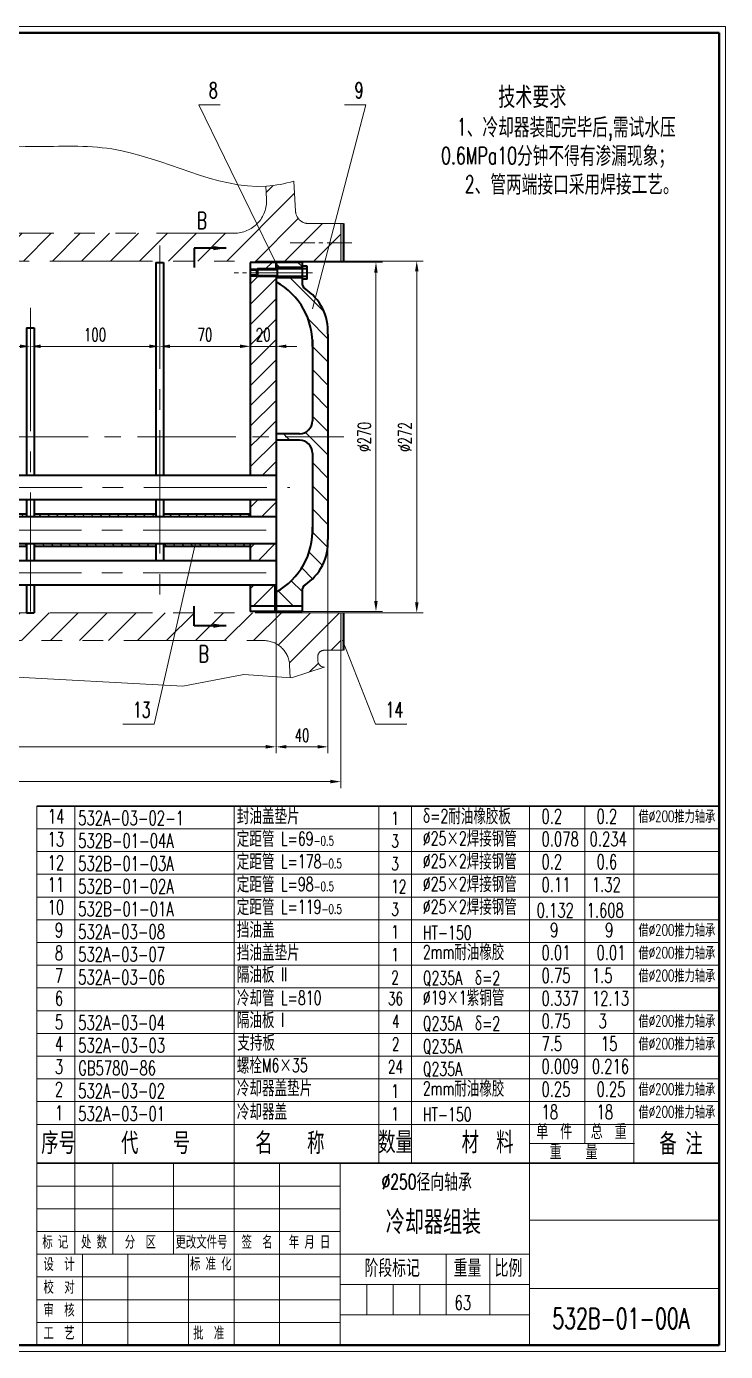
# Model space of a CAD drawing. Header units: millimetres. Extents: x 36544 to 37993, y 6966 to 7990.
# Drawn here: x 37453 to 37993, y 6966 to 7990 of the extents above; entities that cross this region are included whole.
import ezdxf

# ---------------------------------------------------------------- set-up
doc = ezdxf.new("R2010")
doc.units = ezdxf.units.MM
doc.header["$LTSCALE"] = 5
doc.linetypes.add('CENTER2', pattern=[28.575, 19.05, -3.175, 3.175, -3.175])
doc.linetypes.add('PHANTOM2', pattern=[31.75, 15.875, -3.175, 3.175, -3.175, 3.175, -3.175])
doc.layers.get('0').update_dxf_attribs({"lineweight": 35})
for name, color, linetype, lineweight in [('双点划线', 4, 'PHANTOM2', 15), ('标注线', 5, 'Continuous', 15), ('点划线', 1, 'CENTER2', 15), ('细实线', 6, 'Continuous', 15)]:
    doc.layers.add(name, color=color, linetype=linetype, lineweight=lineweight)
doc.styles.get("Standard").update_dxf_attribs({"font": 'romans.shx', "width": 0.67})
doc.styles.add('样式 1', font='SIMFANG.TTF', dxfattribs={"width": 0.67, "height": 150})
doc.dimstyles.new('ISO-25', dxfattribs={"dimtxt": 10, "dimasz": 8, "dimexe": 5, "dimexo": 0, "dimgap": 4, "dimtad": 1, "dimdsep": 46, "dimtxsty": 'Standard', "dimcen": 2.5, "dimclrd": 256, "dimclre": 256, "dimclrt": 256, "dimadec": 0, "dimazin": 0, "dimtfac": 1, "dimtmove": 0, "dimatfit": 3, "dimfxl": 0, "dimlwd": -1, "dimlwe": -1, "dimarcsym": 0})
pattern_1 = [(45, (-680.034, -435.316), (-7.857724, 7.857724), [])]

# ---------------------------------------------------------------- blocks, each defined once
blk = doc.blocks.new('*D34')
at = {"layer": 'Defpoints', "color": 0}
for p in [(37355.6, 7742.8), (37455.6, 7742.8), (37455.6, 7742.8)]:
    blk.add_point(p, dxfattribs=at)
at = {"layer": '标注线'}
for p, q in [((37455.6, 7742.8), (37455.6, 7747.8)), ((37355.6, 7742.8), (37355.6, 7737.8)), ((37363.6, 7742.8), (37447.6, 7742.8))]:
    blk.add_line(p, q, dxfattribs=at)
for points in [[(37363.6, 7744.2), (37363.6, 7741.5), (37355.6, 7742.8)], [(37447.6, 7744.2), (37447.6, 7741.5), (37455.6, 7742.8)]]:
    blk.add_solid(points, dxfattribs=at)
at = {"layer": '标注线', "insert": (37405.6, 7751.8), "char_height": 10, "attachment_point": 5}
blk.add_mtext('100', dxfattribs=at)
blk = doc.blocks.new('*D35')
at = {"layer": 'Defpoints', "color": 0}
for p in [(37455.6, 7742.8), (37555.6, 7742.8), (37555.6, 7742.8)]:
    blk.add_point(p, dxfattribs=at)
at = {"layer": '标注线'}
for p, q in [((37455.6, 7742.8), (37455.6, 7747.8)), ((37463.6, 7742.8), (37547.6, 7742.8)), ((37555.6, 7742.8), (37555.6, 7737.8))]:
    blk.add_line(p, q, dxfattribs=at)
for points in [[(37463.6, 7744.2), (37463.6, 7741.5), (37455.6, 7742.8)], [(37547.6, 7744.2), (37547.6, 7741.5), (37555.6, 7742.8)]]:
    blk.add_solid(points, dxfattribs=at)
at = {"layer": '标注线', "insert": (37505.6, 7751.8), "char_height": 10, "attachment_point": 5}
blk.add_mtext('100', dxfattribs=at)
blk = doc.blocks.new('*D36')
at = {"layer": 'Defpoints', "color": 0}
for p in [(37555.6, 7742.8), (37625.6, 7742.8), (37625.6, 7736)]:
    blk.add_point(p, dxfattribs=at)
at = {"layer": '标注线'}
for p, q in [((37555.6, 7742.8), (37555.6, 7747.8)), ((37625.6, 7736), (37625.6, 7747.8)), ((37563.6, 7742.8), (37617.6, 7742.8))]:
    blk.add_line(p, q, dxfattribs=at)
for points in [[(37563.6, 7744.2), (37563.6, 7741.5), (37555.6, 7742.8)], [(37617.6, 7744.2), (37617.6, 7741.5), (37625.6, 7742.8)]]:
    blk.add_solid(points, dxfattribs=at)
at = {"layer": '标注线', "insert": (37590.6, 7751.8), "char_height": 10, "attachment_point": 5}
blk.add_mtext('70', dxfattribs=at)
blk = doc.blocks.new('*D37')
at = {"layer": 'Defpoints', "color": 0}
for p in [(37625.6, 7742.8), (37645.6, 7742.8), (37645.6, 7740.3)]:
    blk.add_point(p, dxfattribs=at)
at = {"layer": '标注线'}
for p, q in [((37625.6, 7742.8), (37625.6, 7747.8)), ((37645.6, 7740.3), (37645.6, 7747.8)), ((37617.6, 7742.8), (37609.6, 7742.8)), ((37625.6, 7742.8), (37645.6, 7742.8)), ((37653.6, 7742.8), (37661.6, 7742.8))]:
    blk.add_line(p, q, dxfattribs=at)
for points in [[(37617.6, 7744.2), (37617.6, 7741.5), (37625.6, 7742.8)], [(37653.6, 7744.2), (37653.6, 7741.5), (37645.6, 7742.8)]]:
    blk.add_solid(points, dxfattribs=at)
at = {"layer": '标注线', "insert": (37635.6, 7751.8), "char_height": 10, "attachment_point": 5}
blk.add_mtext('20', dxfattribs=at)
blk = doc.blocks.new('*D38')
at = {"layer": 'Defpoints', "color": 0}
for p in [(37665.6, 7807.8), (37722.8, 7807.8), (37665.6, 7537.8)]:
    blk.add_point(p, dxfattribs=at)
at = {"layer": '标注线'}
for p, q in [((37665.6, 7807.8), (37727.8, 7807.8)), ((37722.8, 7545.8), (37722.8, 7799.8)), ((37665.6, 7537.8), (37727.8, 7537.8))]:
    blk.add_line(p, q, dxfattribs=at)
for points in [[(37721.4, 7799.8), (37724.1, 7799.8), (37722.8, 7807.8)], [(37721.4, 7545.8), (37724.1, 7545.8), (37722.8, 7537.8)]]:
    blk.add_solid(points, dxfattribs=at)
at = {"layer": '标注线', "insert": (37713.8, 7672.8), "char_height": 10, "attachment_point": 5, "rotation": 90}
blk.add_mtext('∅270', dxfattribs=at)
blk = doc.blocks.new('*D39')
at = {"layer": 'Defpoints', "color": 0}
for p in [(37695.6, 7808.8), (37754.3, 7808.8), (37697.6, 7536.8)]:
    blk.add_point(p, dxfattribs=at)
at = {"layer": '标注线'}
for p, q in [((37695.6, 7808.8), (37759.3, 7808.8)), ((37754.3, 7544.8), (37754.3, 7800.8)), ((37697.6, 7536.8), (37759.3, 7536.8))]:
    blk.add_line(p, q, dxfattribs=at)
for points in [[(37753, 7800.8), (37755.7, 7800.8), (37754.3, 7808.8)], [(37753, 7544.8), (37755.7, 7544.8), (37754.3, 7536.8)]]:
    blk.add_solid(points, dxfattribs=at)
at = {"layer": '标注线', "insert": (37745.3, 7672.8), "char_height": 10, "attachment_point": 5, "rotation": 90}
blk.add_mtext('∅272', dxfattribs=at)
blk = doc.blocks.new('*D42')
at = {"layer": 'Defpoints', "color": 0}
for p in [(37645.6, 7537.8), (36835.6, 7507.8), (37645.6, 7433.1)]:
    blk.add_point(p, dxfattribs=at)
at = {"layer": '标注线'}
for p, q in [((37645.6, 7537.8), (37645.6, 7428.1)), ((36835.6, 7507.8), (36835.6, 7428.1)), ((36843.6, 7433.1), (37637.6, 7433.1))]:
    blk.add_line(p, q, dxfattribs=at)
for points in [[(36843.6, 7434.5), (36843.6, 7431.8), (36835.6, 7433.1)], [(37637.6, 7434.5), (37637.6, 7431.8), (37645.6, 7433.1)]]:
    blk.add_solid(points, dxfattribs=at)
at = {"layer": '标注线', "insert": (37240.6, 7442.1), "char_height": 10, "attachment_point": 5}
blk.add_mtext('810', dxfattribs=at)
blk = doc.blocks.new('*D43')
at = {"layer": 'Defpoints', "color": 0}
for p in [(37685.6, 7593.5), (37645.6, 7537.8), (37685.6, 7433.1)]:
    blk.add_point(p, dxfattribs=at)
at = {"layer": '标注线'}
for p, q in [((37685.6, 7593.5), (37685.6, 7428.1)), ((37645.6, 7537.8), (37645.6, 7428.1)), ((37653.6, 7433.1), (37677.6, 7433.1))]:
    blk.add_line(p, q, dxfattribs=at)
for points in [[(37653.6, 7434.5), (37653.6, 7431.8), (37645.6, 7433.1)], [(37677.6, 7434.5), (37677.6, 7431.8), (37685.6, 7433.1)]]:
    blk.add_solid(points, dxfattribs=at)
at = {"layer": '标注线', "insert": (37665.6, 7442.1), "char_height": 10, "attachment_point": 5}
blk.add_mtext('40', dxfattribs=at)
blk = doc.blocks.new('*D44')
at = {"layer": 'Defpoints', "color": 0}
for p in [(37695.6, 7507.8), (36835.6, 7428.1), (37695.6, 7406.2)]:
    blk.add_point(p, dxfattribs=at)
at = {"layer": '标注线'}
for p, q in [((37695.6, 7507.8), (37695.6, 7401.2)), ((36835.6, 7428.1), (36835.6, 7401.2)), ((36843.6, 7406.2), (37687.6, 7406.2))]:
    blk.add_line(p, q, dxfattribs=at)
for points in [[(36843.6, 7407.6), (36843.6, 7404.9), (36835.6, 7406.2)], [(37687.6, 7407.6), (37687.6, 7404.9), (37695.6, 7406.2)]]:
    blk.add_solid(points, dxfattribs=at)
at = {"layer": '标注线', "insert": (37265.6, 7415.2), "char_height": 10, "attachment_point": 5}
blk.add_mtext('860', dxfattribs=at)

msp = doc.modelspace()

# ---------------------------------------------------------------- hatches: boundary and pattern name
for points in [[(37697.628, 7837.77), (37695.628, 7837.77), (37695.628, 7808.77), (37697.628, 7808.77)], [(37645.628, 7807.77), (37645.284, 7807.77), (37645.284, 7802.77), (37645.628, 7802.77)], [(37645.628, 7558.27), (37644.484, 7558.27), (37644.484, 7541.77), (37645.628, 7541.77)], [(37695.628, 7507.77), (37697.628, 7507.77), (37697.628, 7536.77), (37695.628, 7536.77)]]:
    msp.add_hatch(color=256).paths.add_polyline_path(points)
at = {"layer": '双点划线', "ltscale": 0.15}
h = msp.add_hatch(dxfattribs=at)
h.set_pattern_fill('LINE', color=256, scale=5, angle=45, style=0)
h.set_pattern_definition([(45, (-581.025, -520.33), (-11.22532, 11.22532), [])])
edge = h.paths.add_edge_path()
edge.add_line((36835.628, 7808.77), (37695.628, 7808.77))
edge.add_line((37695.628, 7808.77), (37695.628, 7837.77))
edge.add_line((37695.628, 7837.77), (37670.634, 7837.77))
edge.add_arc((37670.634, 7847.77), 10, 183.403733, 270, ccw=False)
edge.add_line((37660.651, 7847.177), (37659.259, 7870.59))
edge.add_spline(control_points=[(37659.259, 7870.59), (37652.257, 7868.564), (37645.06, 7867.138), (37637.83, 7866.666), (37637.656, 7866.655)], knot_values=[889.28669801, 889.28669801, 889.28669801, 889.28669801, 911.54634945, 912.09510029, 912.09510029, 912.09510029, 912.09510029], degree=3, periodic=0)
edge.add_line((37637.656, 7866.655), (37638.16, 7856.51))
edge.add_arc((37613.191, 7855.27), 25, -90, 2.842138, ccw=False)
edge.add_line((37613.191, 7830.27), (36918.065, 7830.27))
edge.add_arc((36918.065, 7855.27), 25, 177.157862, 270, ccw=False)
edge.add_line((36893.096, 7856.51), (36894.201, 7878.769))
edge.add_spline(control_points=[(36894.201, 7878.769), (36890.293, 7878.413), (36883.09, 7877.79), (36875.481, 7877.222), (36872.378, 7876.998)], knot_values=[134.18456205, 134.18456205, 134.18456205, 134.18456205, 142.71674864, 149.4651444, 149.4651444, 149.4651444, 149.4651444], degree=3, periodic=0)
edge.add_line((36872.378, 7876.998), (36870.605, 7847.177))
edge.add_arc((36860.622, 7847.77), 10, 270, 356.596267, ccw=False)
edge.add_line((36860.622, 7837.77), (36835.628, 7837.77))
edge.add_line((36835.628, 7837.77), (36835.628, 7808.77))
h.paths.add_polyline_path([(36845.092, 7492.812), (36861.112, 7483.307), (36872.096, 7482.697), (36872.77, 7496.262, -0.3997582), (36892.745, 7515.27), (37240.628, 7515.27), (37240.628, 7536.77), (36835.628, 7536.77), (36835.628, 7507.77), (36848.501, 7507.77, -0.4288182), (36853.495, 7502.522), (36853.346, 7499.522, -0.35333176)])
h.paths.add_polyline_path([(37656.529, 7486.513), (37657.432, 7486.451), (37682.772, 7494.772, -0.39216444), (37677.91, 7499.522), (37677.761, 7502.522, -0.4288182), (37682.755, 7507.77), (37695.628, 7507.77), (37695.628, 7536.77), (37240.628, 7536.77), (37240.628, 7515.27), (37636.069, 7515.27, -0.3997582), (37656.045, 7496.262)])
at = {"layer": '细实线'}
h = msp.add_hatch(dxfattribs=at)
h.set_pattern_fill('LINE', color=256, scale=4, angle=315, style=0)
h.set_pattern_definition([(315, (-581.025, -520.33), (8.980256, 8.980256), [])])
h.paths.add_polyline_path([(36835.628, 7837.77), (36815.628, 7837.77), (36815.628, 7822.77), (36835.628, 7822.77)])
h.paths.add_polyline_path([(36835.628, 7822.77), (36815.628, 7822.77), (36815.628, 7803.77), (36835.628, 7803.77)])
h.paths.add_polyline_path([(36809.628, 7750.27, -0.239449), (36835.628, 7792.77), (36835.628, 7795.77), (36815.628, 7795.77), (36815.628, 7790.27, 0.27899553), (36795.618, 7754.01, -0.42594759), (36789.623, 7747.77), (36770.628, 7747.77), (36770.628, 7672.77), (36835.628, 7672.77), (36835.628, 7675.27), (36819.628, 7675.27, -0.41421356), (36809.628, 7685.27)])
h.paths.add_polyline_path([(36819.628, 7670.27), (36835.628, 7670.27), (36835.628, 7672.77), (36770.628, 7672.77), (36770.628, 7653.726), (36809.628, 7653.726), (36809.628, 7660.27, -0.41421356)])
h.paths.add_polyline_path([(36809.628, 7653.726), (36770.628, 7653.726), (36770.628, 7652.247), (36809.628, 7652.247)])
h.paths.add_polyline_path([(36809.628, 7613.293), (36770.628, 7613.293), (36770.628, 7611.814), (36809.628, 7611.814)])
h.paths.add_polyline_path([(36809.628, 7595.27), (36809.628, 7611.814), (36770.628, 7611.814), (36770.628, 7597.77), (36789.623, 7597.77, -0.42594759), (36795.618, 7591.531, 0.27899553), (36815.628, 7555.27), (36815.628, 7507.77), (36835.628, 7507.77), (36835.628, 7536.77), (36835.628, 7552.77, -0.239449)])
h.paths.add_polyline_path([(37665.628, 7807.77), (37645.628, 7807.77), (37645.628, 7803.77), (37665.628, 7803.77)])
h.paths.add_polyline_path([(37665.628, 7791.924), (37665.628, 7795.77), (37645.628, 7795.77), (37645.628, 7792.609, -0.28778219), (37673.628, 7742.613), (37673.628, 7685.27, -0.41421356), (37663.628, 7675.27), (37645.628, 7675.27), (37645.628, 7672.77), (37685.628, 7672.77), (37685.628, 7752.218, 0.267235), (37668.021, 7787.249, -0.28373707)])
h.paths.add_polyline_path([(37685.628, 7672.77), (37645.628, 7672.77), (37645.628, 7670.27), (37663.628, 7670.27, -0.41421356), (37673.628, 7660.27), (37673.628, 7602.928, -0.28778219), (37645.628, 7552.932), (37645.628, 7541.77), (37665.628, 7541.77), (37665.628, 7553.767, -0.28373707), (37668.021, 7558.442, 0.267235), (37685.628, 7593.473)])
h = msp.add_hatch(dxfattribs=at)
h.set_pattern_fill('LINE', color=256, scale=3.5, angle=45, style=0)
h.set_pattern_definition(pattern_1)
h.paths.add_polyline_path([(36835.628, 7624.27), (36835.628, 7611.27), (36855.628, 7611.27), (36855.628, 7624.27)])
h.paths.add_polyline_path([(37625.628, 7672.77), (37645.628, 7672.77), (37645.628, 7796.77), (37625.628, 7796.77)])
h.paths.add_polyline_path([(37625.628, 7807.77), (37625.628, 7802.77), (37643.628, 7802.77), (37643.628, 7807.77)])
h.paths.add_polyline_path([(37627.704, 7759.34), (37643.552, 7759.34), (37643.552, 7744.34), (37627.704, 7744.34)], flags=24)
h = msp.add_hatch(dxfattribs=at)
h.set_pattern_fill('LINE', color=256, scale=3.5, angle=45, style=0)
h.set_pattern_definition(pattern_1)
h.paths.add_polyline_path([(37645.628, 7558.27), (37625.628, 7558.27), (37625.628, 7541.77), (37645.628, 7541.77)])
h.paths.add_polyline_path([(37625.628, 7577.27), (37645.628, 7577.27), (37645.628, 7590.27), (37625.628, 7590.27)])
h.paths.add_polyline_path([(37625.628, 7611.27), (37645.628, 7611.27), (37645.628, 7624.27), (37625.628, 7624.27)])
h.paths.add_polyline_path([(37625.628, 7643.27), (37645.628, 7643.27), (37645.628, 7672.77), (37625.628, 7672.77)])
h = msp.add_hatch(dxfattribs=at)
h.set_pattern_fill('LINE', color=256, scale=1.5, angle=315, style=0)
h.set_pattern_definition([(315, (-581.025, -520.3294), (3.36759605, 3.36759605), [])])
h.paths.add_polyline_path([(37452.628, 7613.27), (37358.628, 7613.27), (37358.628, 7611.27), (37452.628, 7611.27)])
h.paths.add_polyline_path([(37452.628, 7590.27), (37358.628, 7590.27), (37358.628, 7588.27), (37452.628, 7588.27)])
h.paths.add_polyline_path([(37552.628, 7613.27), (37458.628, 7613.27), (37458.628, 7611.27), (37552.628, 7611.27)])
h.paths.add_polyline_path([(37552.628, 7590.27), (37458.628, 7590.27), (37458.628, 7588.27), (37552.628, 7588.27)])
h.paths.add_polyline_path([(37625.628, 7590.27), (37558.628, 7590.27), (37558.628, 7588.27), (37625.628, 7588.27)])
h.paths.add_polyline_path([(37625.628, 7613.27), (37558.628, 7613.27), (37558.628, 7611.27), (37625.628, 7611.27)])

# ---------------------------------------------------------------- linework, layer by layer
for p, q in [((37697.628, 7837.77), (37697.628, 7808.77)), ((37552.628, 7807.77), (37558.628, 7807.77)), ((37552.628, 7807.77), (37552.628, 7643.27)), ((37558.628, 7807.77), (37558.628, 7643.27)), ((37625.628, 7807.77), (37625.628, 7643.27)), ((37645.284, 7807.77), (37645.284, 7802.77)), ((37665.628, 7807.77), (37645.628, 7807.77)), ((37645.628, 7807.77), (37645.628, 7802.77)), ((37665.628, 7807.77), (37665.628, 7791.127)), ((37631.128, 7802.77), (37630.628, 7802.27)), ((37630.628, 7797.27), (37630.628, 7802.27)), ((37631.128, 7802.77), (37631.128, 7796.77)), ((37665.628, 7803.77), (37645.628, 7803.77)), ((37665.628, 7803.77), (37645.628, 7803.77)), ((37646.628, 7796.77), (37646.628, 7802.77)), ((37669.628, 7802.645), (37665.628, 7802.645)), ((37669.628, 7794.77), (37669.628, 7804.77)), ((37631.128, 7796.77), (37630.628, 7797.27)), ((37645.628, 7796.77), (37645.628, 7537.77)), ((37665.628, 7795.77), (37645.628, 7795.77)), ((37665.628, 7795.77), (37645.628, 7795.77)), ((37669.628, 7796.895), (37665.628, 7796.895)), ((37452.628, 7757.194), (37452.628, 7643.27)), ((37452.628, 7757.194), (37458.628, 7757.194)), ((37458.628, 7757.194), (37458.628, 7643.27)), ((37673.628, 7747.99), (37673.628, 7685.27)), ((37685.628, 7752.218), (37685.628, 7593.473)), ((37663.628, 7675.27), (37645.628, 7675.27)), ((37663.628, 7670.27), (37645.628, 7670.27)), ((37673.628, 7660.27), (37673.628, 7597.551)), ((37452.628, 7624.27), (37452.628, 7611.27)), ((37458.628, 7624.27), (37458.628, 7611.27)), ((37552.628, 7624.27), (37552.628, 7611.27)), ((37558.628, 7624.27), (37558.628, 7611.27)), ((37625.628, 7624.27), (37625.628, 7611.27)), ((37452.628, 7590.27), (37452.628, 7577.27)), ((37458.628, 7590.27), (37458.628, 7577.27)), ((37552.628, 7590.27), (37552.628, 7577.27)), ((37558.628, 7590.27), (37558.628, 7577.27)), ((37625.628, 7590.27), (37625.628, 7577.27)), ((37452.628, 7558.27), (37452.628, 7536.77)), ((37458.628, 7558.27), (37458.628, 7536.77)), ((37625.628, 7558.27), (37625.628, 7537.77)), ((37644.484, 7558.27), (37644.484, 7537.77)), ((37665.628, 7554.564), (37665.628, 7537.77)), ((37665.628, 7541.77), (37625.628, 7541.77)), ((37452.628, 7536.77), (37458.628, 7536.77)), ((37665.628, 7537.77), (37645.628, 7537.77)), ((37697.628, 7536.77), (37697.628, 7507.77))]:
    msp.add_line(p, q)
at = {"ltscale": 0.4}
for p, q in [((37645.628, 7807.77), (37625.628, 7807.77)), ((37645.628, 7537.77), (37625.628, 7537.77))]:
    msp.add_line(p, q, dxfattribs=at)
at = {"ltscale": 0.3}
for p, q in [((37630.628, 7801.77), (37625.628, 7801.77)), ((37630.628, 7797.77), (37625.628, 7797.77)), ((37665.628, 7802.77), (37631.128, 7802.77)), ((37669.628, 7804.77), (37665.628, 7804.77)), ((37665.628, 7796.77), (37631.128, 7796.77)), ((37669.628, 7794.77), (37665.628, 7794.77)), ((36835.628, 7643.27), (37645.628, 7643.27)), ((36835.628, 7624.27), (37645.628, 7624.27)), ((37358.628, 7613.27), (37452.628, 7613.27)), ((37458.628, 7613.27), (37552.628, 7613.27)), ((37558.628, 7613.27), (37625.628, 7613.27)), ((36835.628, 7611.27), (37645.628, 7611.27)), ((36835.628, 7590.27), (37645.628, 7590.27)), ((37358.628, 7588.27), (37452.628, 7588.27)), ((37458.628, 7588.27), (37552.628, 7588.27)), ((37558.628, 7588.27), (37625.628, 7588.27)), ((36835.628, 7577.27), (37645.628, 7577.27)), ((36835.628, 7558.27), (37645.628, 7558.27))]:
    msp.add_line(p, q, dxfattribs=at)
for centre, radius, start, end in [((37619.793, 7745.301), 53.902, 357.141239, 61.360743), ((37670.612, 7791.526), 5, 175.426629, 238.789049), ((37646.393, 7754.438), 39.298, 356.760485, 57.100076), ((37663.628, 7685.27), 10, 270, 0), ((37663.628, 7660.27), 10, 0, 90), ((37619.793, 7600.24), 53.902, 298.639257, 2.858761), ((37646.393, 7591.252), 39.298, 302.899924, 3.239515), ((37670.612, 7554.165), 5, 121.210951, 184.573371)]:
    msp.add_arc(centre, radius, start, end)
at = {"layer": '双点划线'}
for p, q in [((37660.651, 7847.177), (37659.259, 7870.59)), ((37638.16, 7856.51), (37637.656, 7866.655)), ((36918.065, 7830.27), (37613.191, 7830.27)), ((37670.634, 7837.77), (37697.628, 7837.77)), ((37695.628, 7837.77), (37695.628, 7808.77)), ((36835.628, 7808.77), (37697.628, 7808.77)), ((36835.628, 7536.77), (37697.628, 7536.77)), ((37695.628, 7536.77), (37695.628, 7507.77)), ((36892.745, 7515.27), (37636.069, 7515.27)), ((37677.91, 7499.522), (37677.761, 7502.522)), ((37682.755, 7507.77), (37697.628, 7507.77)), ((37656.529, 7486.513), (37656.045, 7496.262))]:
    msp.add_line(p, q, dxfattribs=at)
for centre, radius, start, end in [((37613.191, 7855.27), 25, 270, 2.842138), ((37670.634, 7847.77), 10, 183.403733, 270), ((37636.069, 7495.27), 20, 2.842138, 90), ((37682.755, 7502.77), 5, 90, 182.842138), ((37682.904, 7499.77), 5, 182.842138, 270)]:
    msp.add_arc(centre, radius, start, end, dxfattribs=at)
at = {"layer": '标注线'}
for points in [[(37645.449, 7807.393), (37585.732, 7929.673), (37602.234, 7929.673)], [(37698.435, 7929.673), (37714.938, 7929.673), (37673.803, 7771.815)], [(37526.976, 7450.593), (37551.245, 7450.593), (37583.094, 7589.537)], [(37696.985, 7515.587), (37722.364, 7450.593), (37746.632, 7450.593)]]:
    msp.add_lwpolyline(points, dxfattribs=at)
at = {"layer": '点划线'}
for p, q in [((37555.628, 7820.752), (37555.628, 7537.77)), ((37670.132, 7799.77), (37637.449, 7799.77)), ((37455.628, 7772.594), (37455.628, 7537.77)), ((36828.853, 7633.77), (37656.078, 7633.77)), ((36828.336, 7600.77), (37653.445, 7600.77)), ((36828.336, 7567.77), (37652.91, 7567.77))]:
    msp.add_line(p, q, dxfattribs=at)
at = {"layer": '点划线', "ltscale": 0.2}
for p, q in [((37656.413, 7822.77), (37704.573, 7822.77)), ((37673.623, 7799.77), (37613.242, 7799.77))]:
    msp.add_line(p, q, dxfattribs=at)
at = {"layer": '点划线', "ltscale": 0.8}
msp.add_line((36738.248, 7672.77), (37698.071, 7672.77), dxfattribs=at)
at = {"layer": '细实线', "lineweight": 15}
for p, q in [((37992.997, 7990.15), (36543.978, 7990.15)), ((37992.997, 7990.15), (37992.997, 6965.517)), ((37992.997, 6965.517), (36543.978, 6965.517))]:
    msp.add_line(p, q, dxfattribs=at)
at = {"layer": '细实线', "lineweight": 40}
for p, q in [((37988.113, 7985.267), (36606.477, 7985.267)), ((37988.113, 7985.267), (37988.113, 6970.401)), ((37988.113, 6970.401), (36606.477, 6970.401))]:
    msp.add_line(p, q, dxfattribs=at)
at = {"layer": '细实线', "ltscale": 0.3}
for p, q in [((37645.628, 7802.77), (37625.628, 7802.77)), ((37646.628, 7801.77), (37630.628, 7801.77)), ((37646.628, 7797.77), (37630.628, 7797.77)), ((37645.628, 7796.77), (37625.628, 7796.77))]:
    msp.add_line(p, q, dxfattribs=at)
at = {"layer": '细实线'}
for p, q in [((37460.684, 7387.312), (37460.684, 6970.401)), ((37489.985, 7387.312), (37489.985, 7040.725)), ((37613.052, 7387.312), (37613.052, 6970.401)), ((37724.979, 7387.312), (37724.979, 7111.048)), ((37750.281, 7111.048), (37750.281, 7387.312)), ((37841.605, 7387.312), (37841.605, 6970.401)), ((37884.157, 7126.361), (37884.157, 7387.312)), ((37922.029, 7111.048), (37922.029, 7387.312)), ((37988.113, 7369.724), (37460.684, 7369.724)), ((37988.113, 7352.135), (37460.684, 7352.135)), ((37988.113, 7334.546), (37460.684, 7334.546)), ((37988.113, 7316.965), (37460.684, 7316.965)), ((37988.113, 7299.384), (37460.684, 7299.384)), ((37988.113, 7281.803), (37460.684, 7281.803)), ((37988.113, 7264.214), (37460.684, 7264.214)), ((37988.113, 7246.625), (37460.684, 7246.625)), ((37988.113, 7229.044), (37460.684, 7229.044)), ((37988.113, 7211.463), (37460.684, 7211.463)), ((37988.113, 7193.882), (37460.684, 7193.882)), ((37988.113, 7176.301), (37460.684, 7176.301)), ((37988.113, 7158.72), (37460.684, 7158.72)), ((37988.113, 7141.139), (37460.684, 7141.139)), ((37922.538, 7126.361), (37841.605, 7126.361)), ((37460.684, 7111.048), (37460.684, 6970.401)), ((37519.287, 7111.048), (37519.287, 7040.725)), ((37566.17, 7111.048), (37566.17, 7040.725)), ((37648.214, 7111.048), (37648.214, 6970.401)), ((37695.097, 7111.048), (37695.097, 6970.401)), ((37695.097, 7093.467), (37460.684, 7093.467)), ((37695.097, 7075.886), (37460.684, 7075.886)), ((37988.113, 7067.096), (37841.605, 7067.096)), ((37695.097, 7058.306), (37460.684, 7058.306)), ((37841.605, 7040.725), (37460.684, 7040.725)), ((37495.846, 7040.725), (37495.846, 6970.401)), ((37531.008, 7040.725), (37531.008, 6970.401)), ((37577.89, 7040.725), (37577.89, 6970.401)), ((37777.141, 7040.725), (37777.141, 6993.842)), ((37810.838, 7040.725), (37810.838, 6993.842)), ((37695.097, 7023.144), (37460.684, 7023.144)), ((37695.097, 7023.144), (37460.684, 7023.144)), ((37841.605, 7017.283), (37695.097, 7017.283)), ((37715.608, 7017.283), (37715.608, 6993.842)), ((37736.119, 7017.283), (37736.119, 6993.842)), ((37756.63, 7017.283), (37756.63, 6993.842)), ((37988.113, 7014.353), (37841.605, 7014.353)), ((37695.097, 7005.563), (37460.684, 7005.563)), ((37841.605, 6993.842), (37695.097, 6993.842)), ((37695.097, 6987.982), (37460.684, 6987.982))]:
    msp.add_line(p, q, dxfattribs=at)
at = {"layer": '细实线', "lineweight": 30}
for p, q in [((37988.113, 7387.312), (37460.684, 7387.312)), ((37988.113, 7111.048), (37460.684, 7111.048))]:
    msp.add_line(p, q, dxfattribs=at)
at = {"layer": '细实线', "lineweight": 20}
msp.add_line((37548.589, 6970.401), (37109.064, 6970.401), dxfattribs=at)
at = {"layer": '细实线'}
msp.add_lwpolyline([(36845.092, 7492.812), (36861.112, 7483.307), (36896.142, 7481.362), (36905.054, 7480.09), (36964.888, 7480.09), (37027.268, 7481.362), (37076.917, 7481.362), (37173.669, 7475.002), (37255.145, 7476.274), (37337.894, 7487.723), (37430.827, 7487.723), (37573.41, 7480.09), (37620.513, 7488.995), (37657.432, 7486.451), (37682.772, 7494.772)], dxfattribs=at)
msp.add_open_spline([(36872.378, 7876.998), (36875.481, 7877.222), (36919.946, 7880.543), (36987.556, 7891.986), (37084.496, 7856.895), (37195.575, 7894.698), (37285.367, 7878.326), (37372.317, 7903.794), (37441.741, 7894.831), (37539.755, 7901.278), (37606.418, 7859.485), (37652.257, 7868.564), (37659.259, 7870.59)], degree=3, knots=[134.18456205, 134.18456205, 134.18456205, 134.18456205, 140.93295781, 223.47998543, 331.46240384, 437.58724915, 561.46454586, 596.05629813, 706.76023316, 766.82369296, 889.83544884, 912.09510029, 912.09510029, 912.09510029, 912.09510029], dxfattribs=at)

# ---------------------------------------------------------------- texts
at = {"layer": '标注线', "attachment_point": 1}
for s, insert, char_height, width in [('8', (37593.57, 7946.819), 12, 6.8406), ('9', (37706.273, 7946.819), 12, 6.8406), ('B', (37584.346, 7846.688), 13, 9.02838), ('B', (37585.755, 7511.481), 13, 9.02838), ('13', (37534.814, 7467.74), 12, 6.8406), ('14', (37730.201, 7467.74), 12, 6.8406)]:
    msp.add_mtext(s, dxfattribs=dict(at, insert=insert, char_height=char_height, width=width))
at = {"layer": '细实线', "attachment_point": 1}
for s, insert, char_height, width in [('    {\\H1.084x;   \\f仿宋_GB2312|b0|i0|c134|p49;技术要求\\P}  1{\\f仿宋_GB2312|b0|i0|c134|p49;、冷却器装配完毕后},{\\f仿宋_GB2312|b0|i0|c134|p49;需试水压}0.6MPa10{\\f仿宋_GB2312|b0|i0|c134|p49;分钟不得有渗漏现象；\\P}   2{\\f仿宋_GB2312|b0|i0|c134|p49;、管两端接口采用焊接工艺。}', (37773.119, 7943.085), 13.279536, 198.49104), ('14', (37469.118, 7384.843), 11.1346, 11.77968), ('532A-03-02-1', (37492.575, 7383.634), 11.13462, 107.30758), ('{\\f仿宋_GB2312|b0|i0|c134|p49;封油盖垫片}', (37615.182, 7385.023), 10.64065, 86.09868), ('1', (37734.655, 7382.912), 10.109, 4.63723), ('{\\f仿宋_GB2312|b0|i0|c134|p49;δ}=2{\\f仿宋_GB2312|b0|i0|c134|p49;耐油橡胶板}', (37759.037, 7384.924), 10.57789, 106.35797), ('0.2', (37850.767, 7384.937), 11.1346, 40.51735), ('0.2', (37893.318, 7384.937), 11.1346, 40.51735), ('{\\f仿宋_GB2312|b0|i0|c134|p49;借}∅200{\\f仿宋_GB2312|b0|i0|c134|p49;推力轴承}', (37925.752, 7383.725), 8.64, 65.92382), ('13', (37468.981, 7367.247), 11.1346, 11.77969), ('{\\f仿宋_GB2312|b0|i0|c134|p49;定距管} L=69{\\H0.6767x;-0.5}', (37615.182, 7367.427), 10.64065, 103.51022), ('∅25{\\f仿宋_GB2312|b0|i0|c134|p49;×}2{\\f仿宋_GB2312|b0|i0|c134|p49;焊接钢管}', (37759.037, 7367.612), 10.57789, 106.35797), ('0.078', (37850.767, 7367.349), 11.1346, 40.51735), ('0.234', (37887.968, 7367.349), 11.1346, 33.06276), ('532B-01-04A', (37492.575, 7366.045), 11.13462, 107.30758), ('3', (37734.655, 7365.323), 10.109, 4.63723), ('12', (37468.981, 7349.048), 11.1346, 11.77969), ('532B-01-03A', (37492.575, 7348.464), 11.13462, 107.30758), ('{\\f仿宋_GB2312|b0|i0|c134|p49;定距管} L=178{\\H0.6767x;-0.5}', (37615.182, 7349.846), 10.64065, 103.51022), ('3', (37734.655, 7347.742), 10.109, 4.63723), ('∅25{\\f仿宋_GB2312|b0|i0|c134|p49;×}2{\\f仿宋_GB2312|b0|i0|c134|p49;焊接钢管}', (37759.037, 7350.023), 10.57789, 106.35797), ('0.2', (37850.767, 7349.76), 11.1346, 40.51735), ('0.6', (37893.318, 7349.76), 11.1346, 40.51735), ('11', (37468.981, 7332.085), 11.1346, 11.77969), ('532B-01-02A', (37492.575, 7330.883), 11.13462, 107.30758), ('{\\f仿宋_GB2312|b0|i0|c134|p49;定距管} L=98{\\H0.6767x;-0.5}', (37615.182, 7332.265), 10.64065, 103.51022), ('12', (37734.655, 7330.161), 10.1086, 4.63723), ('∅25{\\f仿宋_GB2312|b0|i0|c134|p49;×}2{\\f仿宋_GB2312|b0|i0|c134|p49;焊接钢管}', (37759.037, 7332.45), 10.57789, 106.35797), ('0.11', (37850.767, 7332.179), 11.1346, 40.51735), ('1.32', (37889.705, 7332.179), 11.1346, 40.51735), ('{\\f仿宋_GB2312|b0|i0|c134|p49;定距管} L=119{\\H0.6767x;-0.5}', (37615.182, 7314.684), 10.64065, 103.51022), ('∅25{\\f仿宋_GB2312|b0|i0|c134|p49;×}2{\\f仿宋_GB2312|b0|i0|c134|p49;焊接钢管}', (37759.037, 7314.861), 10.57789, 106.35797), ('10', (37468.981, 7314.504), 11.1346, 11.77969), ('532B-01-01A', (37492.575, 7313.302), 11.13462, 107.30758), ('3', (37734.655, 7312.572), 10.109, 4.63716), ('0.132', (37847.019, 7312.303), 11.1197, 36.60934), ('1.608', (37885.663, 7312.303), 11.1197, 40.51728), ('9', (37474.6, 7296.923), 11.135, 11.77969), ('532A-03-08', (37492.575, 7295.713), 11.1346, 107.30758), ('{\\f仿宋_GB2312|b0|i0|c134|p49;挡油盖}', (37615.182, 7297.103), 10.64065, 79.16026), ('9', (37857.366, 7297.017), 11.135, 12.25534), ('9', (37899.918, 7297.017), 11.135, 12.25534), ('{\\f仿宋_GB2312|b0|i0|c134|p49;借}∅200{\\f仿宋_GB2312|b0|i0|c134|p49;推力轴承}', (37925.752, 7295.805), 8.64, 65.92382), ('1', (37734.655, 7294.991), 10.109, 4.63723), ('HT-150', (37759.037, 7294.782), 10.5779, 106.35797), ('8', (37474.6, 7279.326), 11.135, 11.77969), ('532A-03-07', (37492.575, 7278.124), 11.1346, 107.30758), ('{\\f仿宋_GB2312|b0|i0|c134|p49;挡油盖垫片}', (37615.182, 7279.514), 10.64065, 86.09868), ('1', (37734.655, 7277.402), 10.109, 4.63723), ('2mm{\\f仿宋_GB2312|b0|i0|c134|p49;耐油橡胶}', (37759.037, 7279.807), 10.57789, 106.35797), ('0.01', (37850.767, 7279.428), 11.1346, 40.51735), ('0.01', (37893.318, 7279.428), 11.1346, 40.51735), ('{\\f仿宋_GB2312|b0|i0|c134|p49;借}∅200{\\f仿宋_GB2312|b0|i0|c134|p49;推力轴承}', (37925.752, 7278.224), 8.64, 65.92382), ('7', (37474.6, 7261.745), 11.135, 11.77969), ('532A-03-06', (37492.575, 7260.543), 11.1346, 107.30758), ('{\\f仿宋_GB2312|b0|i0|c134|p49;隔油板} II', (37615.182, 7262.5), 10.64065, 100.53173), ('2', (37734.655, 7259.813), 10.109, 4.63721), ('Q235A  {\\f宋体|b0|i0|c134|p54;δ}=2', (37759.037, 7259.612), 10.57789, 106.35797), ('0.75', (37850.811, 7261.839), 11.1346, 33.34219), ('1.5', (37889.705, 7261.839), 11.1346, 40.51735), ('{\\f仿宋_GB2312|b0|i0|c134|p49;借}∅200{\\f仿宋_GB2312|b0|i0|c134|p49;推力轴承}', (37925.752, 7260.635), 8.64, 65.92382), ('6', (37474.6, 7244.164), 11.135, 11.7797), ('{\\f仿宋_GB2312|b0|i0|c134|p49;冷却管} L=810', (37615.182, 7244.344), 10.64065, 79.16026), ('∅19{\\f仿宋_GB2312|b0|i0|c134|p49;×}1{\\f仿宋_GB2312|b0|i0|c134|p49;紫铜管}', (37759.037, 7244.522), 10.57789, 106.35797), ('0.337', (37850.767, 7244.258), 11.1346, 40.51735), ('12.13', (37889.705, 7244.258), 11.1346, 40.51735), ('36', (37732.073, 7243.498), 10.1086, 4.63723), ('5', (37474.6, 7225.965), 11.135, 11.7797), ('532A-03-04', (37492.575, 7225.381), 11.1346, 107.30758), ('{\\f仿宋_GB2312|b0|i0|c134|p49;隔油板} I', (37615.182, 7227.338), 10.64065, 100.53173), ('4', (37735.121, 7225.917), 10.109, 4.63723), ('Q235A  {\\f宋体|b0|i0|c134|p54;δ}=2', (37759.037, 7224.45), 10.57789, 106.35797), ('0.75', (37850.811, 7226.677), 11.1346, 33.34219), (' 3', (37889.705, 7226.677), 11.1346, 40.51735), ('{\\f仿宋_GB2312|b0|i0|c134|p49;借}∅200{\\f仿宋_GB2312|b0|i0|c134|p49;推力轴承}', (37925.752, 7225.473), 8.64, 65.92382), ('4', (37474.6, 7209.002), 11.135, 11.77969), ('532A-03-03', (37492.575, 7207.8), 11.1346, 107.30758), ('2', (37735.121, 7208.336), 10.109, 4.63723), ('Q235A', (37759.037, 7206.877), 10.5779, 106.35799), ('7.5', (37850.767, 7209.096), 11.1346, 40.51735), ('15', (37896.638, 7209.096), 11.1346, 33.58475), ('{\\f仿宋_GB2312|b0|i0|c134|p49;借}∅200{\\f仿宋_GB2312|b0|i0|c134|p49;推力轴承}', (37925.752, 7207.892), 8.64, 65.92382), ('{\\f仿宋_GB2312|b0|i0|c134|p49;螺栓}M6{\\f仿宋_GB2312|b0|i0|c134|p49;×}35', (37615.182, 7192.176), 10.64065, 100.53173), ('3', (37474.6, 7191.421), 11.135, 11.77969), ('GB5780-86', (37492.575, 7190.219), 11.1346, 107.30758), ('24', (37732.073, 7190.755), 10.1086, 4.63723), ('Q235A', (37759.037, 7189.296), 10.5779, 106.35799), ('0.009', (37850.767, 7191.515), 11.1346, 40.51728), ('0.216', (37889.705, 7191.515), 11.1346, 40.51735), ('2', (37474.6, 7173.84), 11.135, 11.77969), ('532A-03-02', (37492.575, 7172.638), 11.1346, 107.30758), ('{\\f仿宋_GB2312|b0|i0|c134|p49;冷却器盖垫片}', (37615.182, 7174.595), 10.64065, 100.53173), ('2mm{\\f仿宋_GB2312|b0|i0|c134|p49;耐油橡胶}', (37759.037, 7174.314), 10.57789, 106.35797), ('0.25', (37850.767, 7173.934), 11.1346, 40.51735), ('0.25', (37893.318, 7173.934), 11.1346, 40.51735), ('{\\f仿宋_GB2312|b0|i0|c134|p49;借}∅200{\\f仿宋_GB2312|b0|i0|c134|p49;推力轴承}', (37925.752, 7172.73), 8.64, 65.92382), ('1', (37734.655, 7171.916), 10.109, 4.63723), ('1', (37474.6, 7155.641), 11.135, 11.77968), ('532A-03-01', (37492.575, 7155.057), 11.1346, 107.30758), ('{\\f仿宋_GB2312|b0|i0|c134|p49;冷却器盖}', (37615.182, 7156.439), 10.64065, 111.55687), ('1', (37734.655, 7154.327), 10.109, 4.63723), ('HT-150', (37759.037, 7154.119), 10.5779, 106.35797), ('18', (37850.767, 7156.353), 11.1346, 40.51735), ('18', (37893.318, 7156.353), 11.1346, 40.51735), ('{\\f仿宋_GB2312|b0|i0|c134|p49;借}∅200{\\f仿宋_GB2312|b0|i0|c134|p49;推力轴承}', (37925.752, 7155.149), 8.64, 65.92382), ('∅250{\\f仿宋_GB2312|b0|i0|c134|p49;径向轴承}', (37727.131, 7102.675), 11.72066, 79.74552), ('63', (37783.526, 7008.878), 11.2365, 12.45996), ('532B-01-00A', (37859.098, 6999.141), 15.9794, 25.81949)]:
    msp.add_mtext(s, dxfattribs=dict(at, insert=insert, char_height=char_height, width=width))
at = {"layer": '细实线', "attachment_point": 1, "style": '样式 1'}
for s, insert, char_height, width in [('支持板', (37615.551, 7209.919), 10.6407, 59.90026), ('单  件', (37846.741, 7140.868), 10.134, 31.9195), ('总  重', (37888.847, 7140.868), 10.134, 27.51094), ('序号', (37463.995, 7134.457), 14.6508, 43.62839), ('代    号', (37525.746, 7134.457), 14.6508, 52.35403), ('名    称', (37629.482, 7134.457), 14.6508, 74.50386), ('数量', (37724.556, 7134.992), 14.6508, 25.95268), ('材  料', (37789.026, 7134.992), 14.6508, 49.20646), ('备 注', (37941.919, 7133.884), 14.6508, 39.0497), ('重    量', (37857.075, 7125.265), 10.134, 46.71211), ('冷却器组装', (37730.394, 7074.146), 16.1159, 80.757), ('标 记', (37464.846, 7054.758), 8.7905, 21.59601), ('处 数', (37494.734, 7054.758), 8.7905, 21.59601), (' 分  区', (37524.613, 7054.758), 8.7905, 46.88262), ('更改文件号', (37567.81, 7054.758), 8.7905, 46.88262), (' 签  名', (37614.854, 7054.758), 8.7905, 33.43097), ('年 月 日', (37655.389, 7054.758), 8.7905, 33.43097), ('设  计 ', (37465.734, 7037.61), 8.7905, 31.96386), ('标 准 化', (37579.054, 7037.906), 8.7905, 33.43097), ('阶段标记', (37713.9, 7036.166), 11.7207, 51.18639), ('重量', (37782.839, 7036.166), 11.7207, 22.48656), ('比例', (37814.498, 7036.166), 11.7207, 22.48656), ('校  对 ', (37465.734, 7019.871), 8.7905, 31.96386), ('审  核   ', (37465.734, 7002.132), 8.7905, 42.58007), ('工  艺 ', (37465.734, 6984.393), 8.7905, 31.96386), ('批  准', (37581.421, 6984.393), 8.7905, 31.96386)]:
    msp.add_mtext(s, dxfattribs=dict(at, insert=insert, char_height=char_height, width=width))

# ---------------------------------------------------------------- dimensions: what is measured, and where the dimension line sits
at = {"layer": '标注线'}
for base, p1, p2, text, picture, middle in [((37722.773, 7807.77), (37665.628, 7537.77), (37665.628, 7807.77), '∅270', '*D38', (37713.773, 7672.77)), ((37754.327, 7808.77), (37697.628, 7536.77), (37695.628, 7808.77), '∅272', '*D39', (37745.327, 7672.77))]:
    dim = msp.add_linear_dim(base=base, p1=p1, p2=p2, angle=90, text=text, dimstyle='ISO-25', dxfattribs=at)
    dim.commit()
    dim.dimension.update_dxf_attribs({"geometry": picture, "text_midpoint": middle})
for base, p1, p2, picture, middle in [((37455.628, 7742.84), (37355.628, 7742.84), (37455.628, 7742.84), '*D34', (37405.628, 7751.84)), ((37555.628, 7742.84), (37455.628, 7742.84), (37555.628, 7742.84), '*D35', (37505.628, 7751.84)), ((37625.628, 7742.84), (37555.628, 7742.84), (37625.628, 7735.976), '*D36', (37590.628, 7751.84)), ((37645.628, 7742.84), (37625.628, 7742.84), (37645.628, 7740.26), '*D37', (37635.628, 7751.84)), ((37685.628, 7433.119), (37645.628, 7537.77), (37685.628, 7593.473), '*D43', (37665.628, 7442.119)), ((37645.628, 7433.119), (36835.628, 7507.77), (37645.628, 7537.77), '*D42', (37240.628, 7442.119))]:
    dim = msp.add_linear_dim(base=base, p1=p1, p2=p2, dimstyle='ISO-25', override={"dimtmove": 1}, dxfattribs=at)
    dim.commit()
    dim.dimension.update_dxf_attribs({"geometry": picture, "text_midpoint": middle})
dim = msp.add_linear_dim(base=(37695.628, 7406.237), p1=(36835.628, 7428.119), p2=(37695.628, 7507.77), dimstyle='ISO-25', dxfattribs=at)
dim.commit()
dim.dimension.update_dxf_attribs({"geometry": '*D44', "text_midpoint": (37265.628, 7415.237)})

# ---------------------------------------------------------------- leaders
for points in [[(37607.034, 7818.767), (37582.232, 7818.767), (37582.232, 7803.72)], [(37607.034, 7526.774), (37582.232, 7526.774), (37582.232, 7541.821)]]:
    msp.add_leader(points, dimstyle='ISO-25', override={"dimasz": 10, "dimgap": 4, "dimtad": 0})

doc.saveas('drawing.dxf')
